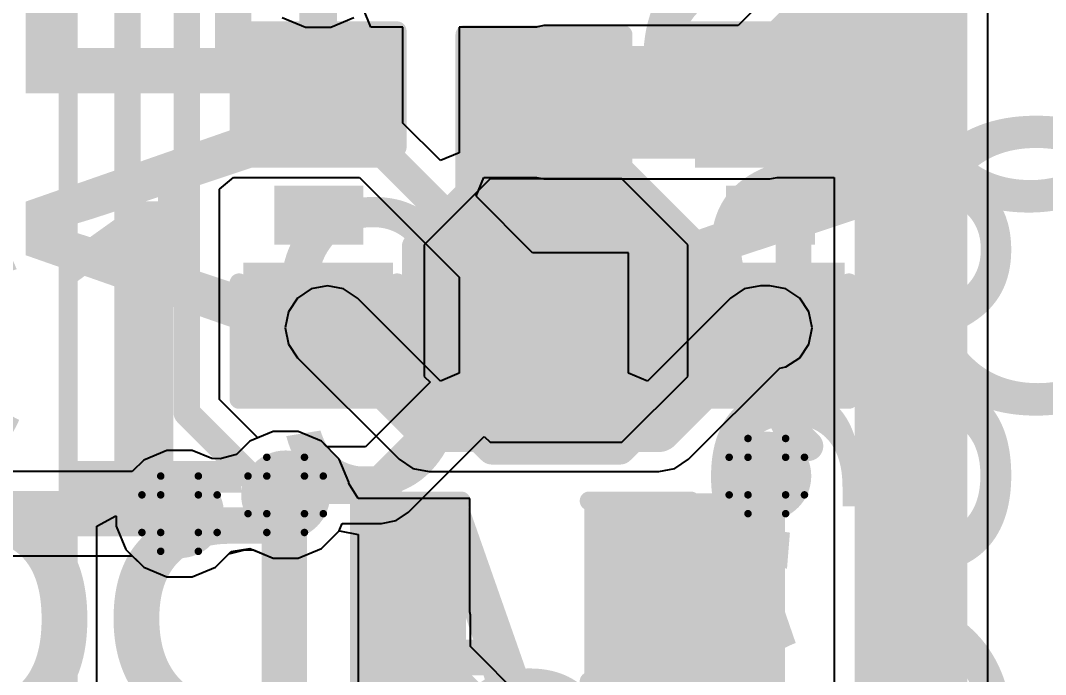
# Model space of a CAD drawing. Header units: inches. Extents: x -1 to 13, y -1.6 to 0.5.
# Drawn here: x 2.6438 to 2.916, y -0.8328 to -0.6589 of the extents above; entities that cross this region are included whole.
import ezdxf

# ---------------------------------------------------------------- set-up
doc = ezdxf.new("R2010")
doc.units = ezdxf.units.IN
doc.header["$MEASUREMENT"] = 0
for name, color, linetype in [('Bottom Layer', 5, 'Continuous'), ('Bottom Overlay', 54, 'Continuous'), ('Bottom Paste', 16, 'Continuous'), ('Bottom Solder', 6, 'Continuous'), ('Drill Drawing', 1, 'Continuous'), ('Top Glue Points', 56, 'Continuous'), ('Top Layer', 1, 'Continuous'), ('Top Overlay', 2, 'Continuous'), ('Top Paste', 8, 'Continuous'), ('Top Solder', 216, 'Continuous'), ('Via Holes', 16, 'Continuous')]:
    doc.layers.add(name, color=color, linetype=linetype)
doc.styles.add('Arial', font='', dxfattribs={"height": 0.2})
doc.styles.add('Arial_Bold', font='', dxfattribs={"height": 0.2})
doc.styles.get('Arial').set_extended_font_data('Arial')
doc.styles.get('Arial_Bold').set_extended_font_data('Arial', bold=True)

# ---------------------------------------------------------------- blocks, each defined once
blk = doc.blocks.new('CAP_0603_47')
at = {"layer": 'Top Layer'}
for points in [[(-0.015, 0.0175), (-0.015, -0.0175), (-0.045, -0.0175), (-0.045, 0.0175)], [(0.045, 0.0175), (0.045, -0.0175), (0.015, -0.0175), (0.015, 0.0175)]]:
    blk.add_hatch(color=1, dxfattribs=at).paths.add_polyline_path(points)
at = {"layer": 'Top Paste'}
for points in [[(-0.015, 0.0175), (-0.015, -0.0175), (-0.045, -0.0175), (-0.045, 0.0175)], [(0.045, 0.0175), (0.045, -0.0175), (0.015, -0.0175), (0.015, 0.0175)]]:
    blk.add_hatch(color=8, dxfattribs=at).paths.add_polyline_path(points)
at = {"layer": 'Top Solder'}
for points in [[(-0.0126378, 0.0198622), (-0.0126378, -0.0198622), (-0.0473622, -0.0198622), (-0.0473622, 0.0198622)], [(0.0473622, 0.0198622), (0.0473622, -0.0198622), (0.0126378, -0.0198622), (0.0126378, 0.0198622)]]:
    blk.add_hatch(color=216, dxfattribs=at).paths.add_polyline_path(points)
at = {"layer": 'Top Overlay', "const_width": 0.005}
for points in [[(-0.049, 0.021), (-0.049, -0.021)], [(-0.049, 0.021), (-0.018, 0.021)], [(0.018, 0.021), (0.049, 0.021)], [(0.049, 0.021), (0.049, -0.021)], [(-0.049, -0.021), (-0.018, -0.021)], [(0.018, -0.021), (0.049, -0.021)]]:
    blk.add_lwpolyline(points, dxfattribs=at)
at = {"layer": 'Top Overlay', "const_width": 0.0025}
for points in [[(-0.05025, 0.021, 1), (-0.04775, 0.021, 1)], [(-0.05025, 0.021, 1), (-0.04775, 0.021, 1)], [(-0.01925, 0.021, 1), (-0.01675, 0.021, 1)], [(0.01675, 0.021, 1), (0.01925, 0.021, 1)], [(0.04775, 0.021, 1), (0.05025, 0.021, 1)], [(0.04775, 0.021, 1), (0.05025, 0.021, 1)], [(-0.05025, -0.021, 1), (-0.04775, -0.021, 1)], [(-0.05025, -0.021, 1), (-0.04775, -0.021, 1)], [(-0.01925, -0.021, 1), (-0.01675, -0.021, 1)], [(0.01675, -0.021, 1), (0.01925, -0.021, 1)], [(0.04775, -0.021, 1), (0.05025, -0.021, 1)], [(0.04775, -0.021, 1), (0.05025, -0.021, 1)]]:
    blk.add_lwpolyline(points, format="xyb", close=True, dxfattribs=at)
blk = doc.blocks.new('CAP_0603_48')
at = {"layer": 'Top Layer'}
for points in [[(-0.015, 0.0175), (-0.015, -0.0175), (-0.045, -0.0175), (-0.045, 0.0175)], [(0.045, 0.0175), (0.045, -0.0175), (0.015, -0.0175), (0.015, 0.0175)]]:
    blk.add_hatch(color=1, dxfattribs=at).paths.add_polyline_path(points)
at = {"layer": 'Top Paste'}
for points in [[(-0.015, 0.0175), (-0.015, -0.0175), (-0.045, -0.0175), (-0.045, 0.0175)], [(0.045, 0.0175), (0.045, -0.0175), (0.015, -0.0175), (0.015, 0.0175)]]:
    blk.add_hatch(color=8, dxfattribs=at).paths.add_polyline_path(points)
at = {"layer": 'Top Solder'}
for points in [[(-0.0126378, 0.0198622), (-0.0126378, -0.0198622), (-0.0473622, -0.0198622), (-0.0473622, 0.0198622)], [(0.0473622, 0.0198622), (0.0473622, -0.0198622), (0.0126378, -0.0198622), (0.0126378, 0.0198622)]]:
    blk.add_hatch(color=216, dxfattribs=at).paths.add_polyline_path(points)
at = {"layer": 'Top Overlay', "const_width": 0.005}
for points in [[(-0.049, 0.021), (-0.049, -0.021)], [(-0.049, 0.021), (-0.018, 0.021)], [(0.018, 0.021), (0.049, 0.021)], [(0.049, 0.021), (0.049, -0.021)], [(-0.049, -0.021), (-0.018, -0.021)], [(0.018, -0.021), (0.049, -0.021)]]:
    blk.add_lwpolyline(points, dxfattribs=at)
at = {"layer": 'Top Overlay', "const_width": 0.0025}
for points in [[(-0.05025, 0.021, 1), (-0.04775, 0.021, 1)], [(-0.05025, 0.021, 1), (-0.04775, 0.021, 1)], [(-0.01925, 0.021, 1), (-0.01675, 0.021, 1)], [(0.01675, 0.021, 1), (0.01925, 0.021, 1)], [(0.04775, 0.021, 1), (0.05025, 0.021, 1)], [(0.04775, 0.021, 1), (0.05025, 0.021, 1)], [(-0.05025, -0.021, 1), (-0.04775, -0.021, 1)], [(-0.05025, -0.021, 1), (-0.04775, -0.021, 1)], [(-0.01925, -0.021, 1), (-0.01675, -0.021, 1)], [(0.01675, -0.021, 1), (0.01925, -0.021, 1)], [(0.04775, -0.021, 1), (0.05025, -0.021, 1)], [(0.04775, -0.021, 1), (0.05025, -0.021, 1)]]:
    blk.add_lwpolyline(points, format="xyb", close=True, dxfattribs=at)
blk = doc.blocks.new('LED_0603_66')
at = {"layer": 'Top Layer'}
for points in [[(-0.03937, 0.01968505), (-0.019685, 0.01968505), (-0.019685, -0.01968505), (-0.03937, -0.01968505)], [(0.0196851, 0.01968505), (0.0393701, 0.01968505), (0.0393701, -0.01968505), (0.0196851, -0.01968505)]]:
    blk.add_hatch(color=1, dxfattribs=at).paths.add_polyline_path(points)
at = {"layer": 'Top Overlay'}
blk.add_hatch(color=2, dxfattribs=at).paths.add_polyline_path([(0.0440001, -0.026), (0.0689999, -0.026), (0.0689999, 0.026), (0.0440001, 0.026)])
at = {"layer": 'Top Paste'}
for points in [[(-0.03937, 0.01968505), (-0.019685, 0.01968505), (-0.019685, -0.01968505), (-0.03937, -0.01968505)], [(0.0196851, 0.01968505), (0.0393701, 0.01968505), (0.0393701, -0.01968505), (0.0196851, -0.01968505)]]:
    blk.add_hatch(color=8, dxfattribs=at).paths.add_polyline_path(points)
at = {"layer": 'Top Solder'}
for points in [[(-0.04337, 0.02368505), (-0.015685, 0.02368505), (-0.015685, -0.02368505), (-0.04337, -0.02368505)], [(0.0156851, 0.02368505), (0.0433701, 0.02368505), (0.0433701, -0.02368505), (0.0156851, -0.02368505)]]:
    blk.add_hatch(color=216, dxfattribs=at).paths.add_polyline_path(points)
at = {"layer": 'Top Overlay', "const_width": 0.005}
for points in [[(-0.044, 0.024), (-0.017, 0.024)], [(-0.044, -0.024), (-0.044, 0.024)], [(0.017, 0.024), (0.0440001, 0.024)], [(0.0440001, -0.024), (0.0440001, 0.024)], [(-0.044, -0.024), (-0.017, -0.024)], [(0.017, -0.024), (0.0440001, -0.024)]]:
    blk.add_lwpolyline(points, dxfattribs=at)
at = {"layer": 'Top Overlay', "const_width": 0.0025}
for points in [[(-0.04525, 0.024, 1), (-0.04275, 0.024, 1)], [(-0.04525, 0.024, 1), (-0.04275, 0.024, 1)], [(-0.01825, 0.024, 1), (-0.01575, 0.024, 1)], [(0.01575, 0.024, 1), (0.01825, 0.024, 1)], [(0.0427501, 0.024, 1), (0.0452501, 0.024, 1)], [(0.0427501, 0.024, 1), (0.0452501, 0.024, 1)], [(-0.04525, -0.024, 1), (-0.04275, -0.024, 1)], [(-0.04525, -0.024, 1), (-0.04275, -0.024, 1)], [(-0.01825, -0.024, 1), (-0.01575, -0.024, 1)], [(0.01575, -0.024, 1), (0.01825, -0.024, 1)], [(0.0427501, -0.024, 1), (0.0452501, -0.024, 1)], [(0.0427501, -0.024, 1), (0.0452501, -0.024, 1)]]:
    blk.add_lwpolyline(points, format="xyb", close=True, dxfattribs=at)
blk = doc.blocks.new('TEST_POINT_B_84')
at = {"layer": 'Bottom Layer'}
blk.add_hatch(color=5, dxfattribs=at).paths.add_polyline_path([(0.015, 0.03), (-0.015, 0.03), (-0.03, 0.015), (-0.03, -0.015), (-0.015, -0.03), (0.015, -0.03), (0.03, -0.015), (0.03, 0.015)])
at = {"layer": 'Bottom Paste'}
blk.add_hatch(color=16, dxfattribs=at).paths.add_polyline_path([(0.015, 0.03), (-0.015, 0.03), (-0.03, 0.015), (-0.03, -0.015), (-0.015, -0.03), (0.015, -0.03), (0.03, -0.015), (0.03, 0.015)])
at = {"layer": 'Bottom Solder'}
blk.add_hatch(color=6, dxfattribs=at).paths.add_polyline_path([(0.017, 0.034), (-0.017, 0.034), (-0.034, 0.017), (-0.034, -0.017), (-0.017, -0.034), (0.017, -0.034), (0.034, -0.017), (0.034, 0.017)])
at = {"layer": 'Bottom Overlay', "const_width": 0.007874}
for points in [[(-0.017, 0.037), (-0.037, 0.017)], [(0.017, 0.037), (-0.017, 0.037)], [(0.037, 0.017), (0.017, 0.037)], [(-0.037, 0.017), (-0.037, -0.017)], [(0.037, 0.017), (0.037, -0.017)], [(-0.017, -0.037), (-0.037, -0.017)], [(0.037, -0.017), (0.017, -0.037)], [(0.017, -0.037), (-0.017, -0.037)]]:
    blk.add_lwpolyline(points, dxfattribs=at)
at = {"layer": 'Bottom Overlay', "const_width": 0.003937}
for points in [[(-0.0189685, 0.037, 1), (-0.0150315, 0.037, 1)], [(-0.0189685, 0.037, 1), (-0.0150315, 0.037, 1)], [(0.0150315, 0.037, 1), (0.0189685, 0.037, 1)], [(0.0150315, 0.037, 1), (0.0189685, 0.037, 1)], [(-0.0389685, 0.017, 1), (-0.0350315, 0.017, 1)], [(-0.0389685, 0.017, 1), (-0.0350315, 0.017, 1)], [(0.0350315, 0.017, 1), (0.0389685, 0.017, 1)], [(0.0350315, 0.017, 1), (0.0389685, 0.017, 1)], [(-0.0389685, -0.017, 1), (-0.0350315, -0.017, 1)], [(-0.0389685, -0.017, 1), (-0.0350315, -0.017, 1)], [(0.0350315, -0.017, 1), (0.0389685, -0.017, 1)], [(0.0350315, -0.017, 1), (0.0389685, -0.017, 1)], [(-0.0189685, -0.037, 1), (-0.0150315, -0.037, 1)], [(-0.0189685, -0.037, 1), (-0.0150315, -0.037, 1)], [(0.0150315, -0.037, 1), (0.0189685, -0.037, 1)], [(0.0150315, -0.037, 1), (0.0189685, -0.037, 1)]]:
    blk.add_lwpolyline(points, format="xyb", close=True, dxfattribs=at)
blk = doc.blocks.new('RES_0603_113')
at = {"layer": 'Top Layer'}
for points in [[(-0.015, 0.0175), (-0.015, -0.0175), (-0.045, -0.0175), (-0.045, 0.0175)], [(0.045, 0.0175), (0.045, -0.0175), (0.015, -0.0175), (0.015, 0.0175)]]:
    blk.add_hatch(color=1, dxfattribs=at).paths.add_polyline_path(points)
at = {"layer": 'Top Paste'}
for points in [[(-0.015, 0.0175), (-0.015, -0.0175), (-0.045, -0.0175), (-0.045, 0.0175)], [(0.045, 0.0175), (0.045, -0.0175), (0.015, -0.0175), (0.015, 0.0175)]]:
    blk.add_hatch(color=8, dxfattribs=at).paths.add_polyline_path(points)
at = {"layer": 'Top Solder'}
for points in [[(-0.011, 0.0215), (-0.011, -0.0215), (-0.049, -0.0215), (-0.049, 0.0215)], [(0.049, 0.0215), (0.049, -0.0215), (0.011, -0.0215), (0.011, 0.0215)]]:
    blk.add_hatch(color=216, dxfattribs=at).paths.add_polyline_path(points)
at = {"layer": 'Top Overlay', "const_width": 0.005}
for points in [[(-0.048, 0.021), (0.048, 0.021)], [(-0.048, 0.021), (-0.048, -0.021)], [(0.048, 0.021), (0.048, -0.021)], [(-0.048, -0.021), (0.048, -0.021)]]:
    blk.add_lwpolyline(points, dxfattribs=at)
at = {"layer": 'Top Overlay', "const_width": 0.0025}
for points in [[(-0.04925, 0.021, 1), (-0.04675, 0.021, 1)], [(-0.04925, 0.021, 1), (-0.04675, 0.021, 1)], [(0.04675, 0.021, 1), (0.04925, 0.021, 1)], [(0.04675, 0.021, 1), (0.04925, 0.021, 1)], [(-0.04925, -0.021, 1), (-0.04675, -0.021, 1)], [(-0.04925, -0.021, 1), (-0.04675, -0.021, 1)], [(0.04675, -0.021, 1), (0.04925, -0.021, 1)], [(0.04675, -0.021, 1), (0.04925, -0.021, 1)]]:
    blk.add_lwpolyline(points, format="xyb", close=True, dxfattribs=at)

msp = doc.modelspace()

# ---------------------------------------------------------------- hatches: boundary and pattern name
at = {"layer": 'Bottom Layer'}
h = msp.add_hatch(color=5, dxfattribs=at)
edge = h.paths.add_edge_path()
edge.add_arc((2.842, -0.78), 0.011811, 0, 360)
h = msp.add_hatch(color=5, dxfattribs=at)
edge = h.paths.add_edge_path()
edge.add_arc((2.7141818, -0.785), 0.011811, 0, 360)
h = msp.add_hatch(color=5, dxfattribs=at)
edge = h.paths.add_edge_path()
edge.add_arc((2.686, -0.79), 0.011811, 0, 360)
at = {"layer": 'Top Glue Points'}
for points in [[(2.71118, -0.70274), (2.71118, -0.71848), (2.7348, -0.71848), (2.7348, -0.70274)], [(2.76705, -0.71861), (2.79855, -0.71861), (2.79855, -0.70287), (2.76705, -0.70287)], [(2.83118, -0.70274), (2.83118, -0.71848), (2.8548, -0.71848), (2.8548, -0.70274)]]:
    msp.add_hatch(color=56, dxfattribs=at).paths.add_polyline_path(points)
at = {"layer": 'Top Layer'}
h = msp.add_hatch(color=1, dxfattribs=at)
edge = h.paths.add_edge_path()
edge.add_arc((2.842, -0.78), 0.011811, 0, 360)
h = msp.add_hatch(color=1, dxfattribs=at)
edge = h.paths.add_edge_path()
edge.add_arc((2.7141818, -0.785), 0.011811, 0, 360)
h = msp.add_hatch(color=1, dxfattribs=at)
edge = h.paths.add_edge_path()
edge.add_arc((2.686, -0.79), 0.011811, 0, 360)
at = {"layer": 'Via Holes'}
h = msp.add_hatch(color=7, dxfattribs=at)
edge = h.paths.add_edge_path()
edge.add_arc((2.842, -0.78), 0.0059055, 0, 360)
h = msp.add_hatch(color=7, dxfattribs=at)
edge = h.paths.add_edge_path()
edge.add_arc((2.7141818, -0.785), 0.0059055, 0, 360)
h = msp.add_hatch(color=7, dxfattribs=at)
edge = h.paths.add_edge_path()
edge.add_arc((2.686, -0.79), 0.0059055, 0, 360)

# ---------------------------------------------------------------- linework, layer by layer
at = {"layer": 'Bottom Layer'}
for p, q in [((2.7132774, -0.6580727), (2.7194561, -0.6606321)), ((2.7261439, -0.6606321), (2.7323226, -0.6580727)), ((2.7194561, -0.6606321), (2.7261439, -0.6606321)), ((2.7685, -0.701), (2.751, -0.7185)), ((2.8035, -0.701), (2.7685, -0.701)), ((2.821, -0.7185), (2.8035, -0.701)), ((2.751, -0.7185), (2.751, -0.7535)), ((2.821, -0.7535), (2.821, -0.7185)), ((2.751, -0.7535), (2.7525403, -0.7550403)), ((2.8035, -0.771), (2.821, -0.7535)), ((2.7525403, -0.7550403), (2.7353829, -0.7721977)), ((2.7108379, -0.768189), (2.7046592, -0.7707484)), ((2.7175257, -0.768189), (2.7108379, -0.768189)), ((2.7237044, -0.7707484), (2.7175257, -0.768189)), ((2.7468158, -0.7896032), (2.7669595, -0.7694595)), ((2.7669595, -0.7694595), (2.7685, -0.771)), ((2.6826561, -0.773189), (2.6764774, -0.7757484)), ((2.6893439, -0.773189), (2.6826561, -0.773189)), ((2.6945694, -0.7753536), (2.6893439, -0.773189)), ((2.7046592, -0.7707484), (2.7011265, -0.7742811)), ((2.7251537, -0.7721977), (2.7237044, -0.7707484)), ((2.7353829, -0.7721977), (2.7251537, -0.7721977)), ((2.7685, -0.771), (2.8035, -0.771)), ((2.6764774, -0.7757484), (2.6734413, -0.7787845)), ((2.696831, -0.7754058), (2.6945694, -0.7753536)), ((2.7011265, -0.7742811), (2.696831, -0.7754058)), ((2.6734413, -0.7787845), (2.6324105, -0.7787845)), ((2.743508, -0.7918134), (2.7468158, -0.7896032)), ((2.7396062, -0.7925895), (2.743508, -0.7918134)), ((2.7237044, -0.7992516), (2.7284334, -0.7945226)), ((2.7284334, -0.7945226), (2.7292341, -0.7925895)), ((2.7292341, -0.7925895), (2.7396062, -0.7925895)), ((2.6990553, -0.8007189), (2.7033508, -0.7995942)), ((2.7033508, -0.7995942), (2.7056124, -0.7996464)), ((2.7056124, -0.7996464), (2.7108379, -0.801811)), ((2.7175257, -0.801811), (2.7237044, -0.7992516)), ((2.6370556, -0.8012155), (2.6734413, -0.8012155)), ((2.6734413, -0.8012155), (2.6764774, -0.8042516)), ((2.6955226, -0.8042516), (2.6990553, -0.8007189)), ((2.7108379, -0.801811), (2.7175257, -0.801811)), ((2.6764774, -0.8042516), (2.6826561, -0.806811)), ((2.6893439, -0.806811), (2.6955226, -0.8042516)), ((2.6826561, -0.806811), (2.6893439, -0.806811))]:
    msp.add_line(p, q, dxfattribs=at)
for points, const_width in [([(2.7396062, -0.7823936), (2.7859998, -0.736)], 0.01), ([(2.7859998, -0.736), (2.786, -0.736)], 0.007), ([(2.7141818, -0.785), (2.7167882, -0.7823936)], 0.01), ([(2.7167882, -0.7823936), (2.7396062, -0.7823936)], 0.01), ([(2.63241, -0.79), (2.686, -0.79)], 0.012)]:
    msp.add_lwpolyline(points, dxfattribs=dict(at, const_width=const_width))
for points, const_width in [([(2.7834998, -0.736, 1), (2.7884998, -0.736, 1)], 0.005), ([(2.7842498, -0.736, 1), (2.7877498, -0.736, 1)], 0.0035), ([(2.78425, -0.736, 1), (2.78775, -0.736, 1)], 0.0035), ([(2.7142882, -0.7823936, 1), (2.7192882, -0.7823936, 1)], 0.005), ([(2.7142882, -0.7823936, 1), (2.7192882, -0.7823936, 1)], 0.005), ([(2.7371062, -0.7823936, 1), (2.7421062, -0.7823936, 1)], 0.005), ([(2.7371062, -0.7823936, 1), (2.7421062, -0.7823936, 1)], 0.005), ([(2.7116818, -0.785, 1), (2.7166818, -0.785, 1)], 0.005), ([(2.683, -0.79, 1), (2.689, -0.79, 1)], 0.006)]:
    msp.add_lwpolyline(points, format="xyb", close=True, dxfattribs=dict(at, const_width=const_width))
at = {"layer": 'Drill Drawing', "const_width": 0.002}
for points in [[(2.837, -0.775), (2.837, -0.77)], [(2.837, -0.77), (2.847, -0.77)], [(2.847, -0.775), (2.847, -0.77)], [(2.7091818, -0.78), (2.7091818, -0.775)], [(2.7091818, -0.775), (2.7191818, -0.775)], [(2.7191818, -0.78), (2.7191818, -0.775)], [(2.832, -0.785), (2.832, -0.775)], [(2.832, -0.775), (2.837, -0.775)], [(2.847, -0.775), (2.852, -0.775)], [(2.852, -0.785), (2.852, -0.775)], [(2.681, -0.785), (2.681, -0.78)], [(2.681, -0.78), (2.691, -0.78)], [(2.691, -0.785), (2.691, -0.78)], [(2.7041818, -0.79), (2.7041818, -0.78)], [(2.7041818, -0.78), (2.7091818, -0.78)], [(2.7191818, -0.78), (2.7241818, -0.78)], [(2.7241818, -0.79), (2.7241818, -0.78)], [(2.676, -0.795), (2.676, -0.785)], [(2.676, -0.785), (2.681, -0.785)], [(2.691, -0.785), (2.696, -0.785)], [(2.696, -0.795), (2.696, -0.785)], [(2.832, -0.785), (2.837, -0.785)], [(2.837, -0.79), (2.837, -0.785)], [(2.847, -0.785), (2.852, -0.785)], [(2.847, -0.79), (2.847, -0.785)], [(2.7041818, -0.79), (2.7091818, -0.79)], [(2.7091818, -0.795), (2.7091818, -0.79)], [(2.7191818, -0.79), (2.7241818, -0.79)], [(2.7191818, -0.795), (2.7191818, -0.79)], [(2.837, -0.79), (2.847, -0.79)], [(2.676, -0.795), (2.681, -0.795)], [(2.681, -0.8), (2.681, -0.795)], [(2.691, -0.795), (2.696, -0.795)], [(2.691, -0.8), (2.691, -0.795)], [(2.7091818, -0.795), (2.7191818, -0.795)], [(2.681, -0.8), (2.691, -0.8)]]:
    msp.add_lwpolyline(points, dxfattribs=at)
at = {"layer": 'Drill Drawing', "const_width": 0.001}
for points in [[(2.8365, -0.77, 1), (2.8375, -0.77, 1)], [(2.8365, -0.77, 1), (2.8375, -0.77, 1)], [(2.8465, -0.77, 1), (2.8475, -0.77, 1)], [(2.8465, -0.77, 1), (2.8475, -0.77, 1)], [(2.7086818, -0.775, 1), (2.7096818, -0.775, 1)], [(2.7086818, -0.775, 1), (2.7096818, -0.775, 1)], [(2.7186818, -0.775, 1), (2.7196818, -0.775, 1)], [(2.7186818, -0.775, 1), (2.7196818, -0.775, 1)], [(2.8315, -0.775, 1), (2.8325, -0.775, 1)], [(2.8315, -0.775, 1), (2.8325, -0.775, 1)], [(2.8365, -0.775, 1), (2.8375, -0.775, 1)], [(2.8365, -0.775, 1), (2.8375, -0.775, 1)], [(2.8465, -0.775, 1), (2.8475, -0.775, 1)], [(2.8465, -0.775, 1), (2.8475, -0.775, 1)], [(2.8515, -0.775, 1), (2.8525, -0.775, 1)], [(2.8515, -0.775, 1), (2.8525, -0.775, 1)], [(2.6805, -0.78, 1), (2.6815, -0.78, 1)], [(2.6805, -0.78, 1), (2.6815, -0.78, 1)], [(2.6905, -0.78, 1), (2.6915, -0.78, 1)], [(2.6905, -0.78, 1), (2.6915, -0.78, 1)], [(2.7036818, -0.78, 1), (2.7046818, -0.78, 1)], [(2.7036818, -0.78, 1), (2.7046818, -0.78, 1)], [(2.7086818, -0.78, 1), (2.7096818, -0.78, 1)], [(2.7086818, -0.78, 1), (2.7096818, -0.78, 1)], [(2.7186818, -0.78, 1), (2.7196818, -0.78, 1)], [(2.7186818, -0.78, 1), (2.7196818, -0.78, 1)], [(2.7236818, -0.78, 1), (2.7246818, -0.78, 1)], [(2.7236818, -0.78, 1), (2.7246818, -0.78, 1)], [(2.6755, -0.785, 1), (2.6765, -0.785, 1)], [(2.6755, -0.785, 1), (2.6765, -0.785, 1)], [(2.6805, -0.785, 1), (2.6815, -0.785, 1)], [(2.6805, -0.785, 1), (2.6815, -0.785, 1)], [(2.6905, -0.785, 1), (2.6915, -0.785, 1)], [(2.6905, -0.785, 1), (2.6915, -0.785, 1)], [(2.6955, -0.785, 1), (2.6965, -0.785, 1)], [(2.6955, -0.785, 1), (2.6965, -0.785, 1)], [(2.8315, -0.785, 1), (2.8325, -0.785, 1)], [(2.8315, -0.785, 1), (2.8325, -0.785, 1)], [(2.8365, -0.785, 1), (2.8375, -0.785, 1)], [(2.8365, -0.785, 1), (2.8375, -0.785, 1)], [(2.8465, -0.785, 1), (2.8475, -0.785, 1)], [(2.8465, -0.785, 1), (2.8475, -0.785, 1)], [(2.8515, -0.785, 1), (2.8525, -0.785, 1)], [(2.8515, -0.785, 1), (2.8525, -0.785, 1)], [(2.7036818, -0.79, 1), (2.7046818, -0.79, 1)], [(2.7036818, -0.79, 1), (2.7046818, -0.79, 1)], [(2.7086818, -0.79, 1), (2.7096818, -0.79, 1)], [(2.7086818, -0.79, 1), (2.7096818, -0.79, 1)], [(2.7186818, -0.79, 1), (2.7196818, -0.79, 1)], [(2.7186818, -0.79, 1), (2.7196818, -0.79, 1)], [(2.7236818, -0.79, 1), (2.7246818, -0.79, 1)], [(2.7236818, -0.79, 1), (2.7246818, -0.79, 1)], [(2.8365, -0.79, 1), (2.8375, -0.79, 1)], [(2.8365, -0.79, 1), (2.8375, -0.79, 1)], [(2.8465, -0.79, 1), (2.8475, -0.79, 1)], [(2.8465, -0.79, 1), (2.8475, -0.79, 1)], [(2.6755, -0.795, 1), (2.6765, -0.795, 1)], [(2.6755, -0.795, 1), (2.6765, -0.795, 1)], [(2.6805, -0.795, 1), (2.6815, -0.795, 1)], [(2.6805, -0.795, 1), (2.6815, -0.795, 1)], [(2.6905, -0.795, 1), (2.6915, -0.795, 1)], [(2.6905, -0.795, 1), (2.6915, -0.795, 1)], [(2.6955, -0.795, 1), (2.6965, -0.795, 1)], [(2.6955, -0.795, 1), (2.6965, -0.795, 1)], [(2.7086818, -0.795, 1), (2.7096818, -0.795, 1)], [(2.7086818, -0.795, 1), (2.7096818, -0.795, 1)], [(2.7186818, -0.795, 1), (2.7196818, -0.795, 1)], [(2.7186818, -0.795, 1), (2.7196818, -0.795, 1)], [(2.6805, -0.8, 1), (2.6815, -0.8, 1)], [(2.6805, -0.8, 1), (2.6815, -0.8, 1)], [(2.6905, -0.8, 1), (2.6915, -0.8, 1)], [(2.6905, -0.8, 1), (2.6915, -0.8, 1)]]:
    msp.add_lwpolyline(points, format="xyb", close=True, dxfattribs=at)
at = {"layer": 'Top Layer'}
for p, q in [((2.8547198, -0.6398518), (2.8343534, -0.6602182)), ((2.9006918, -0.8776995), (2.9006918, -0.64361)), ((2.7368564, -0.66061), (2.7347853, -0.65561)), ((2.7453, -0.66061), (2.7368564, -0.66061)), ((2.7453, -0.6861328), (2.7453, -0.66061)), ((2.7808302, -0.66061), (2.7603, -0.66061)), ((2.7603, -0.66061), (2.7603, -0.6940616)), ((2.7828, -0.6602182), (2.7808302, -0.66061)), ((2.8343534, -0.6602182), (2.7828, -0.6602182)), ((2.7553, -0.6961327), (2.7453, -0.6861328)), ((2.7603, -0.6940616), (2.7553, -0.6961327)), ((2.6965886, -0.703721), (2.7003001, -0.70061)), ((2.7003001, -0.70061), (2.7338228, -0.70061)), ((2.7338228, -0.70061), (2.7603, -0.7270873)), ((2.7647773, -0.70561), (2.7668484, -0.70061)), ((2.7668484, -0.70061), (2.7808302, -0.70061)), ((2.7808302, -0.70061), (2.7828, -0.7010018)), ((2.7828, -0.7010018), (2.8428, -0.7010018)), ((2.8428, -0.7010018), (2.8447698, -0.70061)), ((2.8447698, -0.70061), (2.8599082, -0.70061)), ((2.8599082, -0.70061), (2.8599082, -0.8692534)), ((2.6965886, -0.7596084), (2.6965886, -0.703721)), ((2.7797773, -0.72061), (2.7647773, -0.70561)), ((2.8053, -0.72061), (2.7797773, -0.72061)), ((2.8053, -0.7526777), (2.8053, -0.72061)), ((2.7253, -0.7293944), (2.721008, -0.7302482)), ((2.729592, -0.7302482), (2.7253, -0.7293944)), ((2.7603, -0.7270873), (2.7603, -0.7526778)), ((2.8403, -0.7293944), (2.836008, -0.7302482)), ((2.8403005, -0.7293945), (2.8403, -0.7293944)), ((2.8428, -0.7293945), (2.8403005, -0.7293945)), ((2.847092, -0.7302482), (2.8428, -0.7293945)), ((2.721008, -0.7302482), (2.7173694, -0.7326794)), ((2.7332306, -0.7326794), (2.729592, -0.7302482)), ((2.836008, -0.7302482), (2.8323694, -0.7326794)), ((2.8507306, -0.7326794), (2.847092, -0.7302482)), ((2.7173694, -0.7326794), (2.7149382, -0.736318)), ((2.7553, -0.7547488), (2.7332306, -0.7326794)), ((2.8323692, -0.7326797), (2.8103, -0.7547488)), ((2.8323694, -0.7326794), (2.8323692, -0.7326797)), ((2.8531618, -0.736318), (2.8507306, -0.7326794)), ((2.7149382, -0.736318), (2.7140844, -0.74061)), ((2.8540155, -0.74061), (2.8531618, -0.736318)), ((2.7140844, -0.74061), (2.7149382, -0.744902)), ((2.8531618, -0.744902), (2.8540155, -0.74061)), ((2.7149382, -0.744902), (2.7173694, -0.7485406)), ((2.8507306, -0.7485406), (2.8531618, -0.744902)), ((2.7173694, -0.7485406), (2.7443692, -0.7755403)), ((2.847092, -0.7509718), (2.8507306, -0.7485406)), ((2.8212306, -0.7755406), (2.8454783, -0.7512928)), ((2.8454783, -0.7512928), (2.847092, -0.7509718)), ((2.7603, -0.7526778), (2.7553, -0.7547488)), ((2.8103, -0.7547488), (2.8053, -0.7526777)), ((2.7068296, -0.7698494), (2.6965886, -0.7596084)), ((2.7108379, -0.768189), (2.7068296, -0.7698494)), ((2.7175257, -0.768189), (2.7108379, -0.768189)), ((2.7237044, -0.7707484), (2.7175257, -0.768189)), ((2.7284334, -0.7754774), (2.7237044, -0.7707484)), ((2.7309928, -0.7816561), (2.7284334, -0.7754774)), ((2.7443692, -0.7755403), (2.7443694, -0.7755406)), ((2.7443694, -0.7755406), (2.748008, -0.7779718)), ((2.817592, -0.7779718), (2.8212306, -0.7755406)), ((2.748008, -0.7779718), (2.7523, -0.7788256)), ((2.8133, -0.7788256), (2.817592, -0.7779718)), ((2.7523, -0.7788256), (2.7523005, -0.7788255)), ((2.7523005, -0.7788255), (2.8132995, -0.7788255)), ((2.8132995, -0.7788255), (2.8133, -0.7788256)), ((2.7309928, -0.7819345), (2.7309928, -0.7816561)), ((2.7334301, -0.7859249), (2.7309928, -0.7819345)), ((2.7351068, -0.785925), (2.7334301, -0.7859249)), ((2.763115, -0.785925), (2.7351068, -0.785925)), ((2.763115, -0.8161155), (2.763115, -0.785925)), ((2.664069, -0.79328), (2.669069, -0.7906074)), ((2.669069, -0.7906074), (2.669189, -0.7906876)), ((2.669189, -0.7906876), (2.669189, -0.7933439)), ((2.664069, -0.8522546), (2.664069, -0.79328)), ((2.669189, -0.7933439), (2.6717484, -0.7995226)), ((2.7237044, -0.7992516), (2.72843, -0.794526)), ((2.72843, -0.794526), (2.7284503, -0.7945261)), ((2.7284503, -0.7945261), (2.73343, -0.7955255)), ((2.73343, -0.7955255), (2.73343, -0.835295)), ((2.6717484, -0.7995226), (2.6764774, -0.8042516)), ((2.6955226, -0.8042516), (2.6997028, -0.8000714)), ((2.6997028, -0.8000714), (2.7046593, -0.7992516)), ((2.7046593, -0.7992516), (2.7108379, -0.801811)), ((2.7175257, -0.801811), (2.7237044, -0.7992516)), ((2.7108379, -0.801811), (2.7175257, -0.801811)), ((2.6764774, -0.8042516), (2.6826561, -0.806811)), ((2.6893439, -0.806811), (2.6955226, -0.8042516)), ((2.6826561, -0.806811), (2.6893439, -0.806811)), ((2.7632815, -0.8169525), (2.763115, -0.8161155)), ((2.7632815, -0.8253353), (2.7632815, -0.8169525)), ((2.7990563, -0.86111), (2.7632815, -0.8253353))]:
    msp.add_line(p, q, dxfattribs=at)
for points, const_width in [([(2.6721702, -0.7761702), (2.6721702, -0.5609643)], 0.007), ([(2.6879221, -0.7631981), (2.6879221, -0.5609643)], 0.007), ([(2.6564221, -0.8554221), (2.6564221, -0.5609643)], 0.005), ([(2.8428, -0.68061), (2.8798, -0.64361)], 0.03), ([(2.8803, -0.8777), (2.8803, -0.64361)], 0.03), ([(2.7228, -0.68061), (2.7228, -0.6438211)], 0.01), ([(2.7828, -0.68061), (2.8428, -0.68061)], 0.03), ([(2.7268, -0.68061), (2.7828, -0.73661)], 0.008), ([(2.7253, -0.74061), (2.7523, -0.76761)], 0.012), ([(2.8133, -0.76761), (2.8403, -0.74061)], 0.012), ([(2.8403, -0.74061), (2.8428, -0.74061)], 0.012), ([(2.6879221, -0.7631981), (2.709724, -0.785)], 0.007), ([(2.7523, -0.76761), (2.8133, -0.76761)], 0.012), ([(2.6721702, -0.7761702), (2.686, -0.79)], 0.007), ([(2.709724, -0.785), (2.7141818, -0.785)], 0.007), ([(2.7482725, -0.81061), (2.754615, -0.8169525)], 0.007), ([(2.754615, -0.828925), (2.754615, -0.8169525)], 0.007), ([(2.754615, -0.828925), (2.8068, -0.88111)], 0.007)]:
    msp.add_lwpolyline(points, dxfattribs=dict(at, const_width=const_width))
for points, const_width in [([(2.7753, -0.68061, 1), (2.7903, -0.68061, 1)], 0.015), ([(2.8353, -0.68061, 1), (2.8503, -0.68061, 1)], 0.015), ([(2.8353, -0.68061, 1), (2.8503, -0.68061, 1)], 0.015), ([(2.7203, -0.68061, 1), (2.7253, -0.68061, 1)], 0.005), ([(2.7248, -0.68061, 1), (2.7288, -0.68061, 1)], 0.004), ([(2.7223, -0.74061, 1), (2.7283, -0.74061, 1)], 0.006), ([(2.7808, -0.73661, 1), (2.7848, -0.73661, 1)], 0.004), ([(2.8373, -0.74061, 1), (2.8433, -0.74061, 1)], 0.006), ([(2.8373, -0.74061, 1), (2.8433, -0.74061, 1)], 0.006), ([(2.8398, -0.74061, 1), (2.8458, -0.74061, 1)], 0.006), ([(2.6861721, -0.7631981, 1), (2.6896721, -0.7631981, 1)], 0.0035), ([(2.6861721, -0.7631981, 1), (2.6896721, -0.7631981, 1)], 0.0035), ([(2.7493, -0.76761, 1), (2.7553, -0.76761, 1)], 0.006), ([(2.7493, -0.76761, 1), (2.7553, -0.76761, 1)], 0.006), ([(2.8103, -0.76761, 1), (2.8163, -0.76761, 1)], 0.006), ([(2.8103, -0.76761, 1), (2.8163, -0.76761, 1)], 0.006), ([(2.6704202, -0.7761702, 1), (2.6739202, -0.7761702, 1)], 0.0035), ([(2.6704202, -0.7761702, 1), (2.6739202, -0.7761702, 1)], 0.0035), ([(2.707974, -0.785, 1), (2.711474, -0.785, 1)], 0.0035), ([(2.707974, -0.785, 1), (2.711474, -0.785, 1)], 0.0035), ([(2.7124318, -0.785, 1), (2.7159318, -0.785, 1)], 0.0035), ([(2.68425, -0.79, 1), (2.68775, -0.79, 1)], 0.0035), ([(2.7465225, -0.81061, 1), (2.7500225, -0.81061, 1)], 0.0035), ([(2.752865, -0.8169525, 1), (2.756365, -0.8169525, 1)], 0.0035), ([(2.752865, -0.8169525, 1), (2.756365, -0.8169525, 1)], 0.0035), ([(2.752865, -0.828925, 1), (2.756365, -0.828925, 1)], 0.0035), ([(2.752865, -0.828925, 1), (2.756365, -0.828925, 1)], 0.0035)]:
    msp.add_lwpolyline(points, format="xyb", close=True, dxfattribs=dict(at, const_width=const_width))
at = {"layer": 'Top Overlay', "const_width": 0.008}
msp.add_lwpolyline([(2.847, -0.766), (2.853, -0.772)], dxfattribs=at)
at = {"layer": 'Top Overlay', "const_width": 0.004}
for points in [[(2.845, -0.766, 1), (2.849, -0.766, 1)], [(2.851, -0.772, 1), (2.855, -0.772, 1)]]:
    msp.add_lwpolyline(points, format="xyb", close=True, dxfattribs=at)

# ---------------------------------------------------------------- block references
for name, p, rotation in [('CAP_0603_48', (2.7228, -0.71061), 90), ('RES_0603_113', (2.7828, -0.71061), 90), ('CAP_0603_47', (2.8428, -0.71061), 90), ('TEST_POINT_B_84', (2.786, -0.736), 180)]:
    msp.add_blockref(name, p, dxfattribs=dict(rotation=rotation))
msp.add_blockref('LED_0603_66', (2.7778, -0.81061))

# ---------------------------------------------------------------- texts
at = {"layer": 'Bottom Overlay', "style": 'Arial_Bold'}
for s, p in [('ADC3', (2.7050978, -0.74439)), ('ADC1', (2.8691565, -0.757)), ('GPIO25', (2.7988963, -1.1316079))]:
    msp.add_text(s, height=0.06, rotation=90, dxfattribs=at).set_placement(p)
at = {"layer": 'Bottom Overlay', "style": 'Arial_Bold', "text_generation_flag": 2}
msp.add_text('ADC0', height=0.06, rotation=360, dxfattribs=at).set_placement((2.786, -0.848298))
at = {"layer": 'Top Overlay', "style": 'Arial'}
for s, p in [('C24', (2.8698224, -0.7088346)), ('C26', (2.8717468, -0.7628346)), ('C19', (2.5693602, -0.7844446))]:
    msp.add_text(s, height=0.0775, dxfattribs=at).set_placement(p)
msp.add_text('C30', height=0.0775, rotation=90, dxfattribs=at).set_placement((2.9058346, -0.8881776))

doc.saveas('drawing.dxf')
